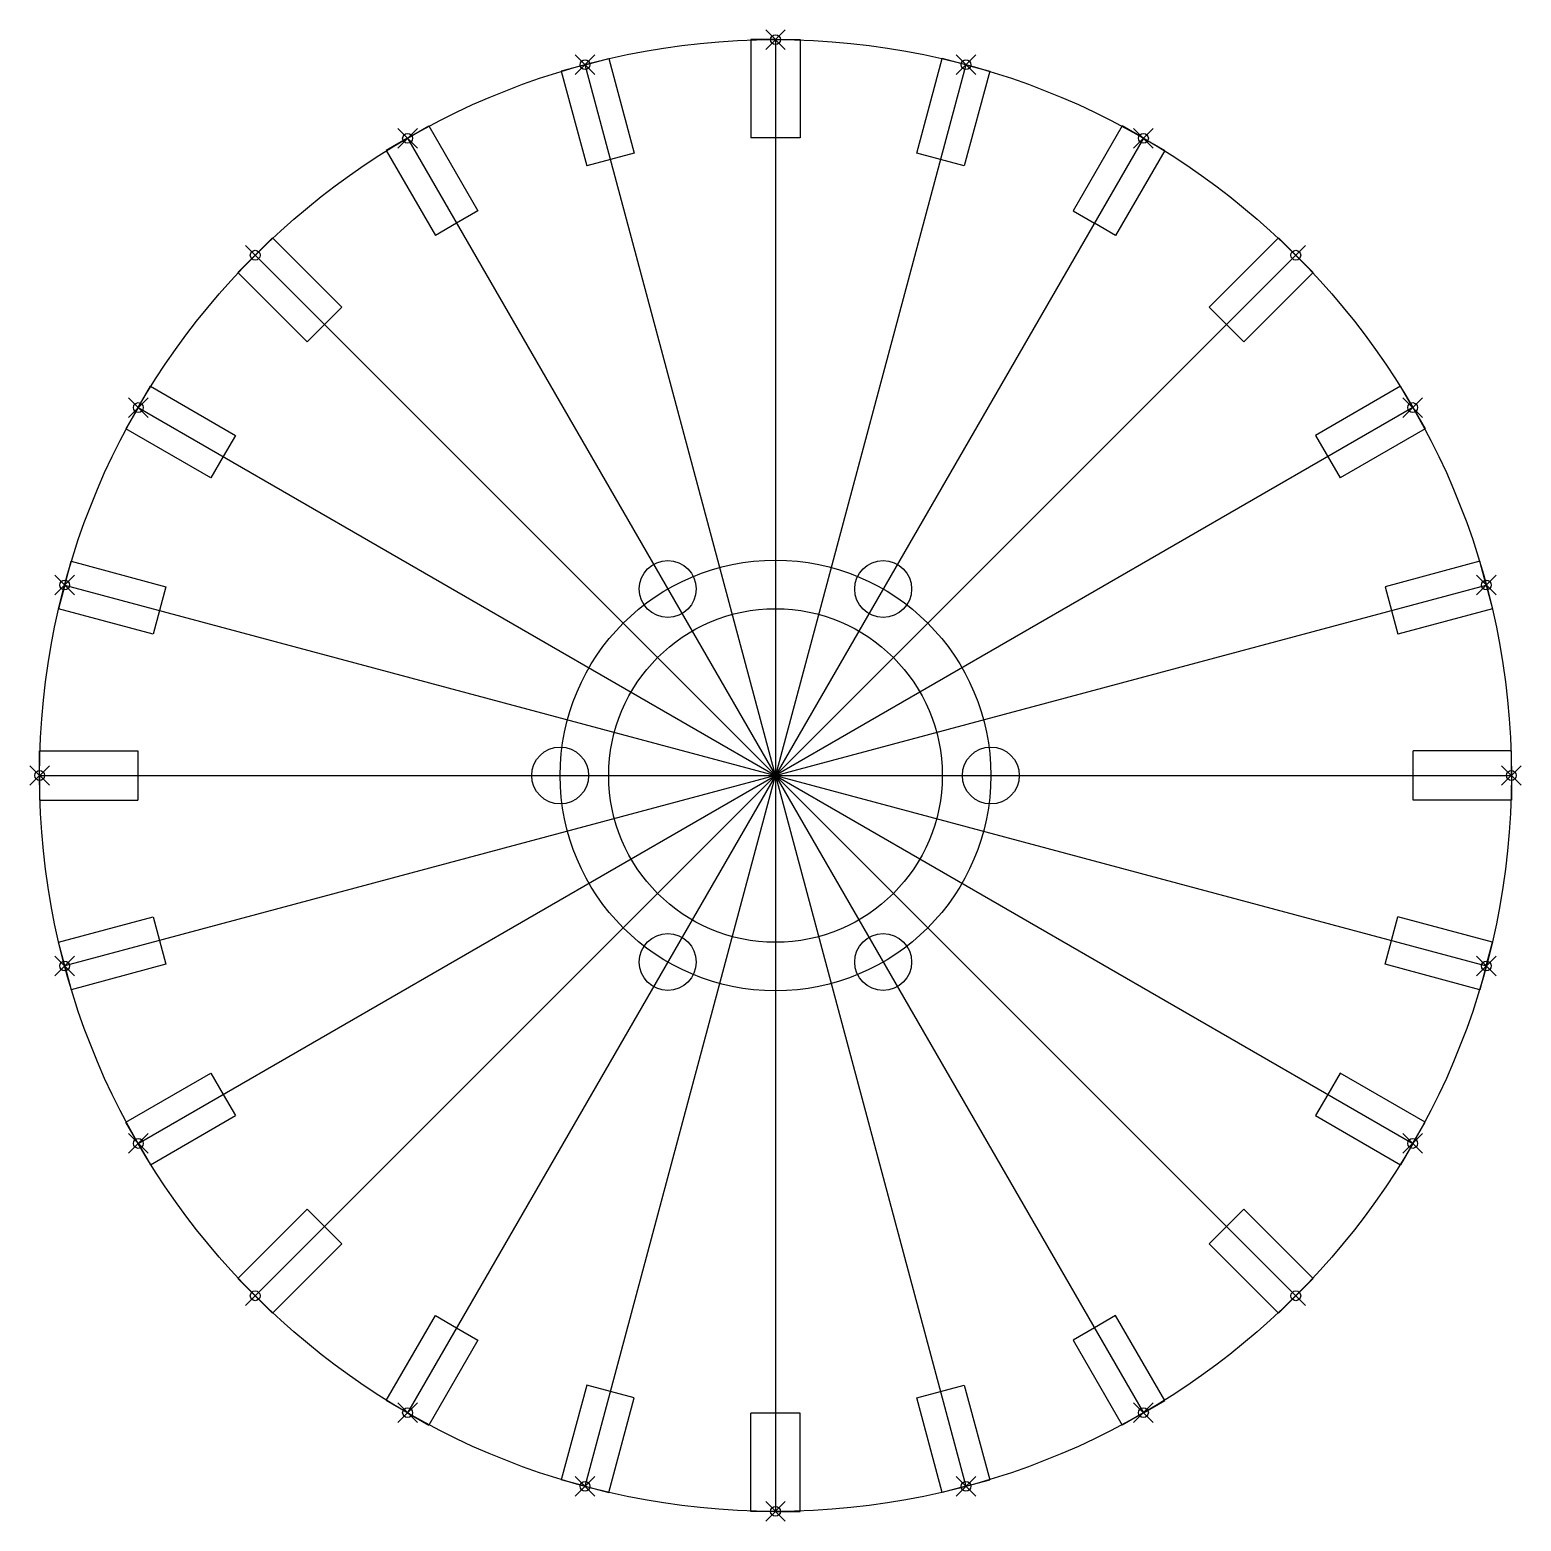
# Model space of a CAD drawing. Header units: millimetres. Extents: x 24 to 176, y 24 to 176.
import ezdxf

# ---------------------------------------------------------------- set-up
doc = ezdxf.new("R2010")
doc.units = ezdxf.units.MM
doc.header["$PDMODE"] = 35

msp = doc.modelspace()

# ---------------------------------------------------------------- linework, layer by layer
for p, q in [((100, 175), (97.5, 175)), ((97.5, 175), (97.5, 165)), ((100, 175), (100, 100)), ((100, 175), (102.5, 175)), ((102.5, 175), (102.5, 165)), ((80.59, 172.44), (78.17, 171.8)), ((78.17, 171.8), (80.76, 162.14)), ((80.59, 172.44), (83, 173.09)), ((100, 100), (80.59, 172.44)), ((83, 173.09), (85.59, 163.43)), ((119.41, 172.44), (100, 100)), ((114.41, 163.43), (117, 173.09)), ((119.41, 172.44), (117, 173.09)), ((121.83, 171.8), (119.24, 162.14)), ((119.41, 172.44), (121.83, 171.8)), ((62.5, 164.95), (64.67, 166.2)), ((64.67, 166.2), (69.67, 157.54)), ((135.33, 166.2), (130.33, 157.54)), ((137.5, 164.95), (135.33, 166.2)), ((62.5, 164.95), (60.33, 163.7)), ((62.5, 164.95), (100, 100)), ((100, 165), (97.5, 165)), ((102.5, 165), (100, 165)), ((137.5, 164.95), (100, 100)), ((137.5, 164.95), (139.67, 163.7)), ((60.33, 163.7), (65.33, 155.04)), ((83.18, 162.79), (80.76, 162.14)), ((85.59, 163.43), (83.18, 162.79)), ((116.82, 162.79), (114.41, 163.43)), ((119.24, 162.14), (116.82, 162.79)), ((139.67, 163.7), (134.67, 155.04)), ((69.67, 157.54), (67.5, 156.29)), ((130.33, 157.54), (132.5, 156.29)), ((67.5, 156.29), (65.33, 155.04)), ((134.67, 155.04), (132.5, 156.29)), ((46.97, 153.03), (48.73, 154.8)), ((48.73, 154.8), (55.81, 147.73)), ((151.27, 154.8), (144.19, 147.73)), ((153.03, 153.03), (151.27, 154.8)), ((46.97, 153.03), (45.2, 151.27)), ((46.97, 153.03), (100, 100)), ((100, 100), (153.03, 153.03)), ((153.03, 153.03), (154.8, 151.27)), ((52.27, 144.19), (45.2, 151.27)), ((154.8, 151.27), (147.73, 144.19)), ((55.81, 147.73), (54.04, 145.96)), ((144.19, 147.73), (145.96, 145.96)), ((54.04, 145.96), (52.27, 144.19)), ((147.73, 144.19), (145.96, 145.96)), ((35.05, 137.5), (36.3, 139.67)), ((36.3, 139.67), (44.96, 134.67)), ((163.7, 139.67), (155.04, 134.67)), ((164.95, 137.5), (163.7, 139.67)), ((35.05, 137.5), (33.8, 135.33)), ((35.05, 137.5), (100, 100)), ((35.05, 137.5), (35.05, 137.5)), ((164.95, 137.5), (100, 100)), ((164.95, 137.5), (166.2, 135.33)), ((42.46, 130.33), (33.8, 135.33)), ((166.2, 135.33), (157.54, 130.33)), ((44.96, 134.67), (43.71, 132.5)), ((155.04, 134.67), (157.54, 130.33)), ((43.71, 132.5), (42.46, 130.33)), ((27.56, 119.41), (28.2, 121.83)), ((28.2, 121.83), (37.86, 119.24)), ((171.8, 121.83), (162.14, 119.24)), ((172.44, 119.41), (171.8, 121.83)), ((27.56, 119.41), (26.91, 117)), ((27.56, 119.41), (100, 100)), ((37.86, 119.24), (37.21, 116.82)), ((100, 100), (172.44, 119.41)), ((162.14, 119.24), (163.43, 114.41)), ((172.44, 119.41), (173.09, 117)), ((36.57, 114.41), (26.91, 117)), ((37.21, 116.82), (36.57, 114.41)), ((173.09, 117), (163.43, 114.41)), ((25, 100), (25, 102.5)), ((25, 102.5), (35, 102.5)), ((35, 102.5), (35, 100)), ((175, 102.5), (165, 102.5)), ((165, 97.5), (165, 102.5)), ((175, 100), (175, 102.5)), ((25, 100), (100, 100)), ((25, 100), (25, 97.5)), ((100, 100), (27.56, 80.59)), ((35, 100), (35, 97.5)), ((35.05, 62.5), (100, 100)), ((100, 100), (46.97, 46.97)), ((100, 100), (62.5, 35.05)), ((80.59, 27.56), (100, 100)), ((100, 100), (137.5, 35.05)), ((100, 100), (172.44, 80.59)), ((100, 100), (164.95, 62.5)), ((100, 100), (153.03, 46.97)), ((100, 100), (100, 25)), ((100, 100), (119.41, 27.56)), ((100, 100), (175, 100)), ((175, 100), (175, 97.5)), ((25, 97.5), (35, 97.5)), ((175, 97.5), (165, 97.5)), ((26.91, 83), (36.57, 85.59)), ((36.57, 85.59), (37.21, 83.18)), ((162.79, 83.18), (163.43, 85.59)), ((173.09, 83), (163.43, 85.59)), ((27.56, 80.59), (26.91, 83)), ((37.21, 83.18), (37.86, 80.76)), ((162.14, 80.76), (162.79, 83.18)), ((172.44, 80.59), (173.09, 83)), ((27.56, 80.59), (28.2, 78.17)), ((37.86, 80.76), (28.2, 78.17)), ((171.8, 78.17), (162.14, 80.76)), ((172.44, 80.59), (171.8, 78.17)), ((33.8, 64.67), (42.46, 69.67)), ((42.46, 69.67), (43.71, 67.5)), ((157.54, 69.67), (156.29, 67.5)), ((166.2, 64.67), (157.54, 69.67)), ((43.71, 67.5), (44.96, 65.33)), ((156.29, 67.5), (155.04, 65.33)), ((35.05, 62.5), (33.8, 64.67)), ((36.3, 60.33), (44.96, 65.33)), ((155.04, 65.33), (163.7, 60.33)), ((164.95, 62.5), (166.2, 64.67)), ((35.05, 62.5), (36.3, 60.33)), ((164.95, 62.5), (163.7, 60.33)), ((45.2, 48.73), (52.27, 55.81)), ((52.27, 55.81), (54.04, 54.04)), ((145.96, 54.04), (147.73, 55.81)), ((154.8, 48.73), (147.73, 55.81)), ((54.04, 54.04), (55.81, 52.27)), ((144.19, 52.27), (145.96, 54.04)), ((55.81, 52.27), (48.73, 45.2)), ((151.27, 45.2), (144.19, 52.27)), ((46.97, 46.97), (45.2, 48.73)), ((153.03, 46.97), (154.8, 48.73)), ((46.97, 46.97), (48.73, 45.2)), ((153.03, 46.97), (151.27, 45.2)), ((60.33, 36.3), (65.33, 44.96)), ((65.33, 44.96), (67.5, 43.71)), ((134.67, 44.96), (132.5, 43.71)), ((139.67, 36.3), (134.67, 44.96)), ((67.5, 43.71), (69.67, 42.46)), ((132.5, 43.71), (130.33, 42.46)), ((69.67, 42.46), (64.67, 33.8)), ((130.33, 42.46), (135.33, 33.8)), ((80.76, 37.86), (78.17, 28.2)), ((83.18, 37.21), (80.76, 37.86)), ((83, 26.91), (85.59, 36.57)), ((85.59, 36.57), (83.18, 37.21)), ((114.41, 36.57), (116.82, 37.21)), ((117, 26.91), (114.41, 36.57)), ((116.82, 37.21), (119.24, 37.86)), ((119.24, 37.86), (121.83, 28.2)), ((62.5, 35.05), (60.33, 36.3)), ((62.5, 35.05), (64.67, 33.8)), ((100, 35), (97.5, 35)), ((97.5, 25), (97.5, 35)), ((102.5, 35), (100, 35)), ((102.5, 25), (102.5, 35)), ((137.5, 35.05), (135.33, 33.8)), ((137.5, 35.05), (139.67, 36.3)), ((80.59, 27.56), (78.17, 28.2)), ((80.59, 27.56), (83, 26.91)), ((119.41, 27.56), (117, 26.91)), ((119.41, 27.56), (121.83, 28.2)), ((100, 25), (97.5, 25)), ((100, 25), (102.5, 25))]:
    msp.add_line(p, q)
for centre, radius in [((100, 100), 75), ((100, 100), 21.95), ((89.02, 119.01), 2.9), ((110.97, 119.01), 2.9), ((100, 100), 17), ((78.05, 100), 2.9), ((121.95, 100), 2.9), ((89.02, 80.99), 2.9), ((110.97, 80.99), 2.9)]:
    msp.add_circle(centre, radius)
for p in [(100, 175), (80.59, 172.44), (119.41, 172.44), (62.5, 164.95), (137.5, 164.95), (46.97, 153.03), (153.03, 153.03), (35.05, 137.5), (164.95, 137.5), (27.56, 119.41), (172.44, 119.41), (25, 100), (175, 100), (27.56, 80.59), (172.44, 80.59), (35.05, 62.5), (164.95, 62.5), (46.97, 46.97), (153.03, 46.97), (62.5, 35.05), (137.5, 35.05), (80.59, 27.56), (119.41, 27.56), (100, 25)]:
    msp.add_point(p)

doc.saveas('drawing.dxf')
